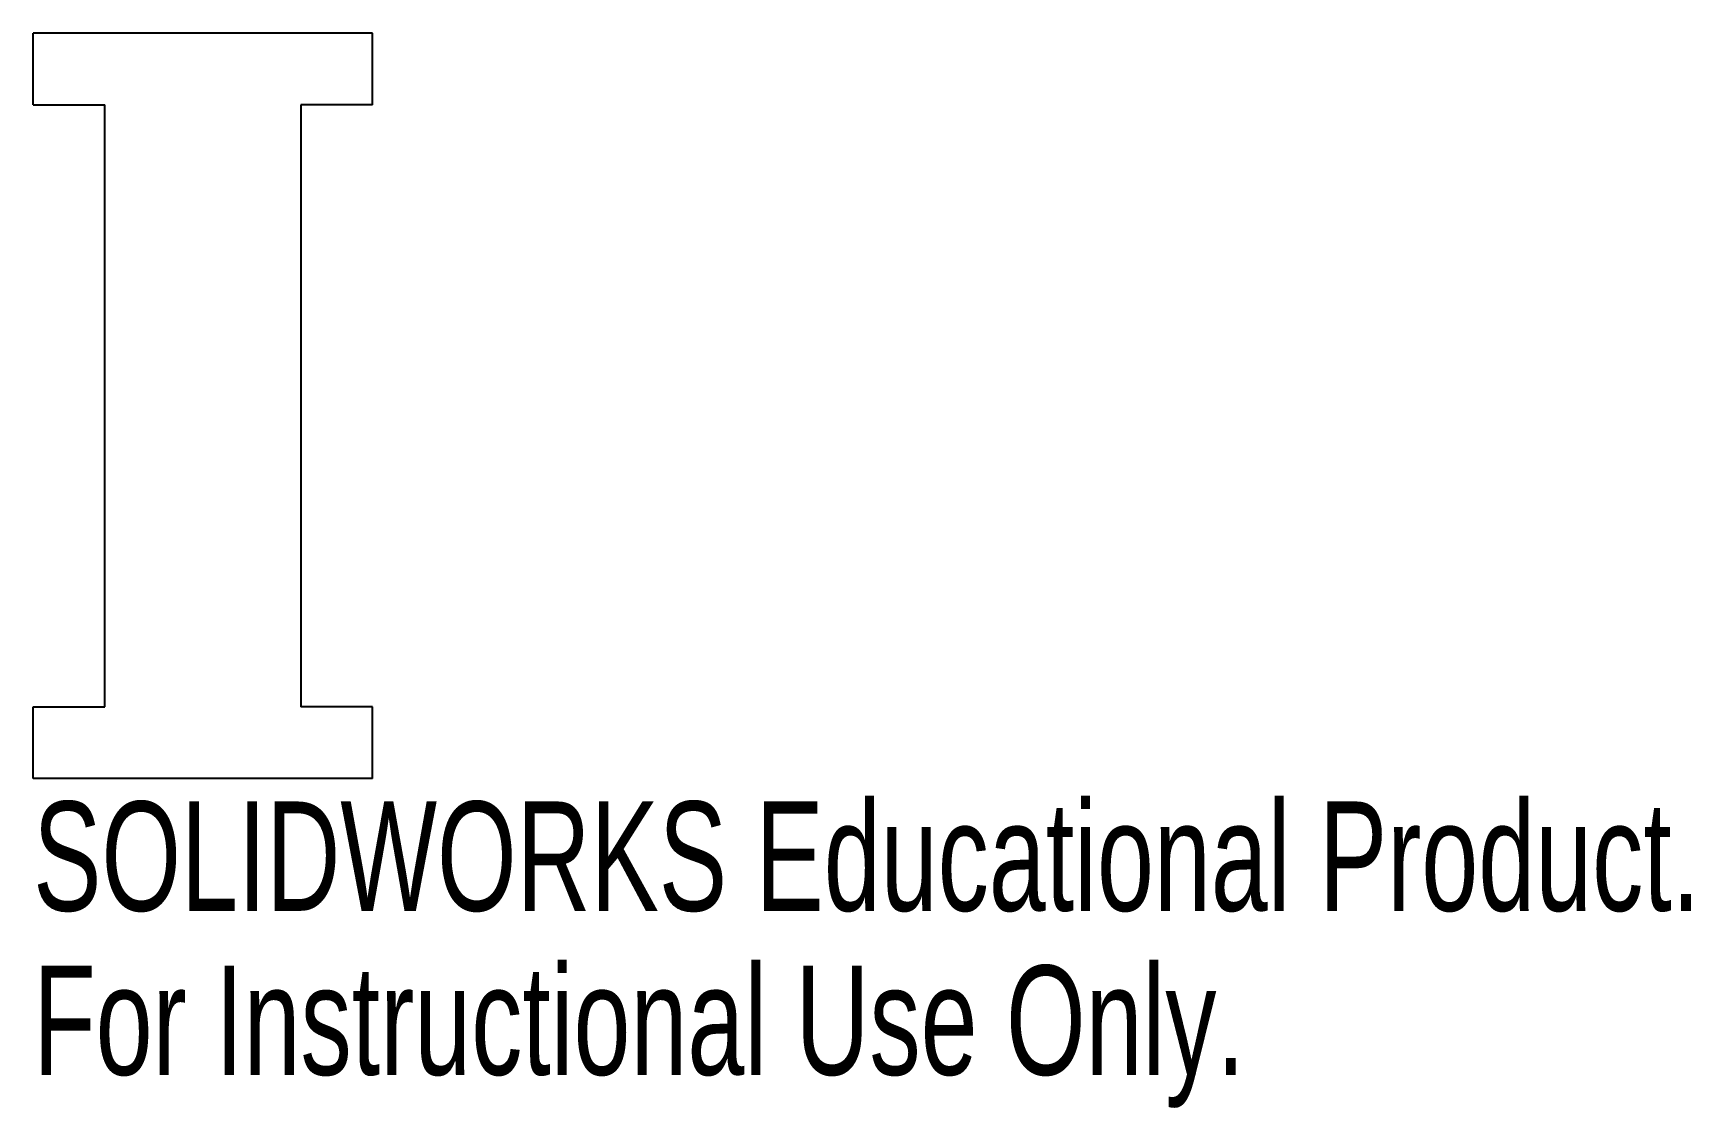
# Model space of a CAD drawing. Header units: millimetres. Extents: x -15 to 58.3, y -14.6 to 32.9.
import ezdxf

# ---------------------------------------------------------------- set-up
doc = ezdxf.new("R2010")
doc.units = ezdxf.units.MM
doc.styles.add('SLDTEXTSTYLE0', font='TXT', dxfattribs={"width": 0.7})

msp = doc.modelspace()

# ---------------------------------------------------------------- linework, layer by layer
at = {"color": 7, "linetype": 'Continuous', "lineweight": 25}
for p, q in [((-15, 29.77), (-15, 32.94)), ((0, 32.94), (-15, 32.94)), ((0, 29.77), (0, 32.94)), ((-15, 29.77), (-11.83, 29.77)), ((-11.83, 3.17), (-11.83, 29.77)), ((-3.17, 29.77), (-3.17, 3.17)), ((0, 29.77), (-3.17, 29.77)), ((-15, 3.17), (-11.83, 3.17)), ((-15, 0), (-15, 3.17)), ((0, 3.17), (-3.17, 3.17)), ((0, 0), (0, 3.17)), ((0, 0), (-15, 0))]:
    msp.add_line(p, q, dxfattribs=at)

# ---------------------------------------------------------------- texts
at = {"color": 7, "linetype": 'Continuous', "char_height": 4.83362, "attachment_point": 1, "style": 'SLDTEXTSTYLE0'}
for s, insert in [('SOLIDWORKS Educational Product.', (-15, -1.02)), ('For Instructional Use Only.', (-15, -8.27))]:
    msp.add_mtext(s, dxfattribs=dict(at, insert=insert))

doc.saveas('drawing.dxf')
